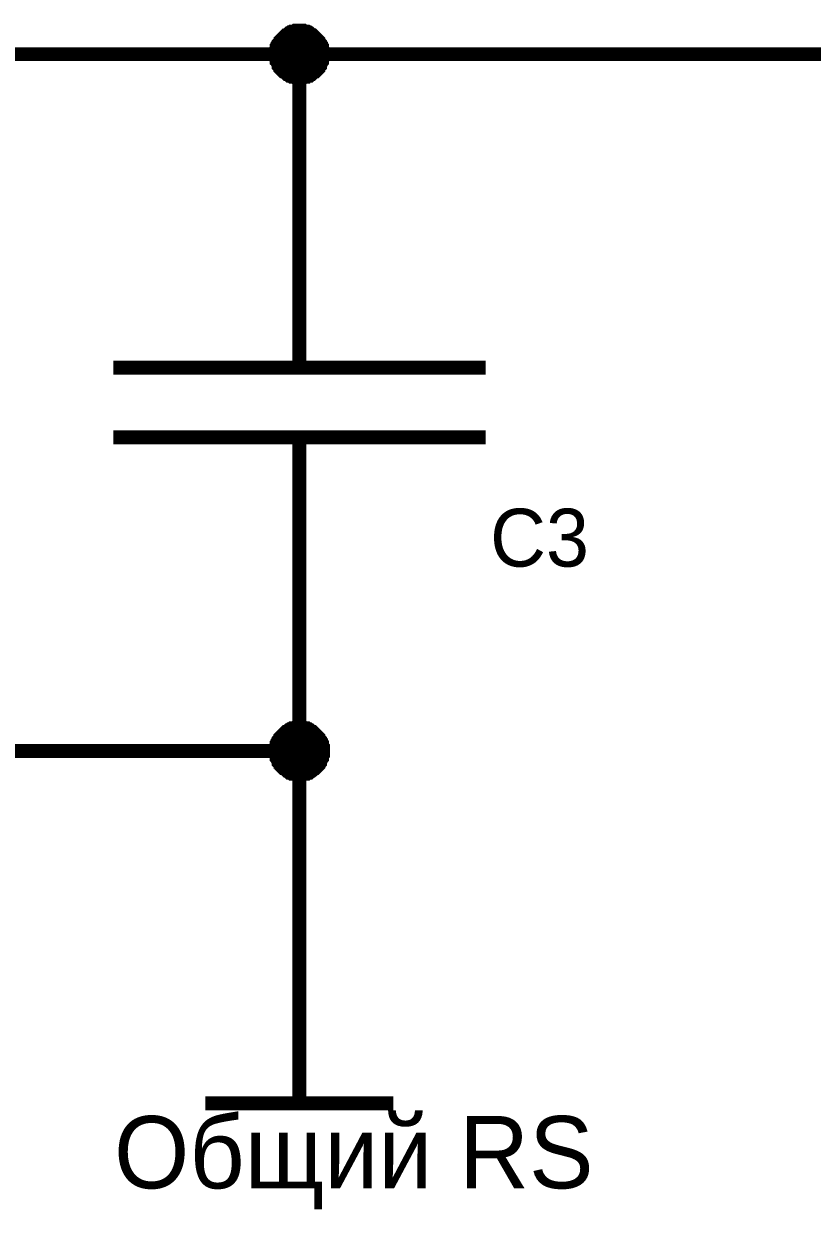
# Model space of a CAD drawing. Header units: millimetres. Extents: x 0 to 567, y 0 to 399.
# Drawn here: x 119.12 to 136.09, y 92.63 to 118.15 of the extents above; entities that cross this region are included whole.
import ezdxf

# ---------------------------------------------------------------- set-up
doc = ezdxf.new("R2010")
doc.units = ezdxf.units.MM
doc.layers.add('Sheet', color=255, linetype='Continuous')

msp = doc.modelspace()

# ---------------------------------------------------------------- linework, layer by layer
at = {"layer": 'Sheet'}
for points, const_width in [([(124.546, 117.498), (124.546, 117.517), (124.546, 117.556), (124.546, 117.576), (124.566, 117.595), (124.566, 117.614), (124.566, 117.653), (124.585, 117.673), (124.585, 117.692), (124.605, 117.712), (124.605, 117.731), (124.624, 117.751), (124.644, 117.77), (124.644, 117.79), (124.663, 117.809), (124.682, 117.828), (124.702, 117.848), (124.721, 117.867), (124.741, 117.887), (124.76, 117.906), (124.78, 117.906), (124.799, 117.926), (124.819, 117.945), (124.838, 117.945), (124.857, 117.965), (124.877, 117.965), (124.896, 117.984), (124.935, 117.984), (124.955, 117.984), (124.974, 118.004), (124.994, 118.004), (125.033, 118.004), (125.052, 118.004)], 0.3), ([(124.546, 117.498), (124.546, 117.517), (124.546, 117.556), (124.546, 117.576), (124.566, 117.595), (124.566, 117.614), (124.566, 117.653), (124.585, 117.673), (124.585, 117.692), (124.605, 117.712), (124.605, 117.731), (124.624, 117.751), (124.644, 117.77), (124.644, 117.79), (124.663, 117.809), (124.682, 117.828), (124.702, 117.848), (124.721, 117.867), (124.741, 117.887), (124.76, 117.906), (124.78, 117.906), (124.799, 117.926), (124.819, 117.945), (124.838, 117.945), (124.857, 117.965), (124.877, 117.965), (124.896, 117.984), (124.935, 117.984), (124.955, 117.984), (124.974, 118.004), (124.994, 118.004), (125.033, 118.004), (125.052, 118.004)], 0.3), ([(124.546, 117.498), (124.546, 117.517), (124.546, 117.556), (124.546, 117.576), (124.566, 117.595), (124.566, 117.614), (124.566, 117.653), (124.585, 117.673), (124.585, 117.692), (124.605, 117.712), (124.605, 117.731), (124.624, 117.751), (124.644, 117.77), (124.644, 117.79), (124.663, 117.809), (124.682, 117.828), (124.702, 117.848), (124.721, 117.867), (124.741, 117.887), (124.76, 117.906), (124.78, 117.906), (124.799, 117.926), (124.819, 117.945), (124.838, 117.945), (124.857, 117.965), (124.877, 117.965), (124.896, 117.984), (124.935, 117.984), (124.955, 117.984), (124.974, 118.004), (124.994, 118.004), (125.033, 118.004), (125.052, 118.004)], 0.3), ([(124.546, 117.498), (124.546, 117.517), (124.546, 117.556), (124.546, 117.576), (124.566, 117.595), (124.566, 117.614), (124.566, 117.653), (124.585, 117.673), (124.585, 117.692), (124.605, 117.712), (124.605, 117.731), (124.624, 117.751), (124.644, 117.77), (124.644, 117.79), (124.663, 117.809), (124.682, 117.828), (124.702, 117.848), (124.721, 117.867), (124.741, 117.887), (124.76, 117.906), (124.78, 117.906), (124.799, 117.926), (124.819, 117.945), (124.838, 117.945), (124.857, 117.965), (124.877, 117.965), (124.896, 117.984), (124.935, 117.984), (124.955, 117.984), (124.974, 118.004), (124.994, 118.004), (125.033, 118.004), (125.052, 118.004)], 0.3), ([(124.546, 117.498), (124.546, 117.517), (124.546, 117.556), (124.546, 117.576), (124.566, 117.595), (124.566, 117.614), (124.566, 117.653), (124.585, 117.673), (124.585, 117.692), (124.605, 117.712), (124.605, 117.731), (124.624, 117.751), (124.644, 117.77), (124.644, 117.79), (124.663, 117.809), (124.682, 117.828), (124.702, 117.848), (124.721, 117.867), (124.741, 117.887), (124.76, 117.906), (124.78, 117.906), (124.799, 117.926), (124.819, 117.945), (124.838, 117.945), (124.857, 117.965), (124.877, 117.965), (124.896, 117.984), (124.935, 117.984), (124.955, 117.984), (124.974, 118.004), (124.994, 118.004), (125.033, 118.004), (125.052, 118.004)], 0.0991), ([(124.546, 117.498), (124.546, 117.517), (124.546, 117.556), (124.546, 117.576), (124.566, 117.595), (124.566, 117.614), (124.566, 117.653), (124.585, 117.673), (124.585, 117.692), (124.605, 117.712), (124.605, 117.731), (124.624, 117.751), (124.644, 117.77), (124.644, 117.79), (124.663, 117.809), (124.682, 117.828), (124.702, 117.848), (124.721, 117.867), (124.741, 117.887), (124.76, 117.906), (124.78, 117.906), (124.799, 117.926), (124.819, 117.945), (124.838, 117.945), (124.857, 117.965), (124.877, 117.965), (124.896, 117.984), (124.935, 117.984), (124.955, 117.984), (124.974, 118.004), (124.994, 118.004), (125.033, 118.004), (125.052, 118.004)], 0.0991), ([(124.546, 117.498), (124.546, 117.517), (124.546, 117.556), (124.546, 117.576), (124.566, 117.595), (124.566, 117.614), (124.566, 117.653), (124.585, 117.673), (124.585, 117.692), (124.605, 117.712), (124.605, 117.731), (124.624, 117.751), (124.644, 117.77), (124.644, 117.79), (124.663, 117.809), (124.682, 117.828), (124.702, 117.848), (124.721, 117.867), (124.741, 117.887), (124.76, 117.906), (124.78, 117.906), (124.799, 117.926), (124.819, 117.945), (124.838, 117.945), (124.857, 117.965), (124.877, 117.965), (124.896, 117.984), (124.935, 117.984), (124.955, 117.984), (124.974, 118.004), (124.994, 118.004), (125.033, 118.004), (125.052, 118.004)], 0.0991), ([(124.546, 117.498), (124.546, 117.517), (124.546, 117.556), (124.546, 117.576), (124.566, 117.595), (124.566, 117.614), (124.566, 117.653), (124.585, 117.673), (124.585, 117.692), (124.605, 117.712), (124.605, 117.731), (124.624, 117.751), (124.644, 117.77), (124.644, 117.79), (124.663, 117.809), (124.682, 117.828), (124.702, 117.848), (124.721, 117.867), (124.741, 117.887), (124.76, 117.906), (124.78, 117.906), (124.799, 117.926), (124.819, 117.945), (124.838, 117.945), (124.857, 117.965), (124.877, 117.965), (124.896, 117.984), (124.935, 117.984), (124.955, 117.984), (124.974, 118.004), (124.994, 118.004), (125.033, 118.004), (125.052, 118.004)], 0.0991), ([(125.052, 118.004), (125.052, 118.004)], 0.3), ([(125.052, 118.004), (125.071, 118.004), (125.11, 118.004), (125.13, 118.004), (125.149, 117.984), (125.169, 117.984), (125.208, 117.984), (125.227, 117.965), (125.247, 117.965), (125.266, 117.945), (125.285, 117.945), (125.305, 117.926), (125.324, 117.906), (125.344, 117.906), (125.363, 117.887), (125.383, 117.867), (125.402, 117.848), (125.422, 117.828), (125.441, 117.809), (125.46, 117.79), (125.46, 117.77), (125.48, 117.751), (125.499, 117.731), (125.499, 117.712), (125.519, 117.692), (125.519, 117.673), (125.538, 117.653), (125.538, 117.614), (125.538, 117.595), (125.558, 117.576), (125.558, 117.556), (125.558, 117.517), (125.558, 117.498)], 0.3), ([(125.052, 118.004), (125.052, 118.004)], 0.3), ([(125.052, 118.004), (125.071, 118.004), (125.11, 118.004), (125.13, 118.004), (125.149, 117.984), (125.169, 117.984), (125.208, 117.984), (125.227, 117.965), (125.247, 117.965), (125.266, 117.945), (125.285, 117.945), (125.305, 117.926), (125.324, 117.906), (125.344, 117.906), (125.363, 117.887), (125.383, 117.867), (125.402, 117.848), (125.422, 117.828), (125.441, 117.809), (125.46, 117.79), (125.46, 117.77), (125.48, 117.751), (125.499, 117.731), (125.499, 117.712), (125.519, 117.692), (125.519, 117.673), (125.538, 117.653), (125.538, 117.614), (125.538, 117.595), (125.558, 117.576), (125.558, 117.556), (125.558, 117.517), (125.558, 117.498)], 0.3), ([(125.052, 118.004), (125.052, 118.004)], 0.3), ([(125.052, 118.004), (125.071, 118.004), (125.11, 118.004), (125.13, 118.004), (125.149, 117.984), (125.169, 117.984), (125.208, 117.984), (125.227, 117.965), (125.247, 117.965), (125.266, 117.945), (125.285, 117.945), (125.305, 117.926), (125.324, 117.906), (125.344, 117.906), (125.363, 117.887), (125.383, 117.867), (125.402, 117.848), (125.422, 117.828), (125.441, 117.809), (125.46, 117.79), (125.46, 117.77), (125.48, 117.751), (125.499, 117.731), (125.499, 117.712), (125.519, 117.692), (125.519, 117.673), (125.538, 117.653), (125.538, 117.614), (125.538, 117.595), (125.558, 117.576), (125.558, 117.556), (125.558, 117.517), (125.558, 117.498)], 0.3), ([(125.052, 118.004), (125.052, 118.004)], 0.3), ([(125.052, 118.004), (125.071, 118.004), (125.11, 118.004), (125.13, 118.004), (125.149, 117.984), (125.169, 117.984), (125.208, 117.984), (125.227, 117.965), (125.247, 117.965), (125.266, 117.945), (125.285, 117.945), (125.305, 117.926), (125.324, 117.906), (125.344, 117.906), (125.363, 117.887), (125.383, 117.867), (125.402, 117.848), (125.422, 117.828), (125.441, 117.809), (125.46, 117.79), (125.46, 117.77), (125.48, 117.751), (125.499, 117.731), (125.499, 117.712), (125.519, 117.692), (125.519, 117.673), (125.538, 117.653), (125.538, 117.614), (125.538, 117.595), (125.558, 117.576), (125.558, 117.556), (125.558, 117.517), (125.558, 117.498)], 0.3), ([(125.052, 118.004), (125.052, 118.004)], 0.0991), ([(125.052, 118.004), (125.071, 118.004), (125.11, 118.004), (125.13, 118.004), (125.149, 117.984), (125.169, 117.984), (125.208, 117.984), (125.227, 117.965), (125.247, 117.965), (125.266, 117.945), (125.285, 117.945), (125.305, 117.926), (125.324, 117.906), (125.344, 117.906), (125.363, 117.887), (125.383, 117.867), (125.402, 117.848), (125.422, 117.828), (125.441, 117.809), (125.46, 117.79), (125.46, 117.77), (125.48, 117.751), (125.499, 117.731), (125.499, 117.712), (125.519, 117.692), (125.519, 117.673), (125.538, 117.653), (125.538, 117.614), (125.538, 117.595), (125.558, 117.576), (125.558, 117.556), (125.558, 117.517), (125.558, 117.498)], 0.0991), ([(125.052, 118.004), (125.052, 118.004)], 0.0991), ([(125.052, 118.004), (125.071, 118.004), (125.11, 118.004), (125.13, 118.004), (125.149, 117.984), (125.169, 117.984), (125.208, 117.984), (125.227, 117.965), (125.247, 117.965), (125.266, 117.945), (125.285, 117.945), (125.305, 117.926), (125.324, 117.906), (125.344, 117.906), (125.363, 117.887), (125.383, 117.867), (125.402, 117.848), (125.422, 117.828), (125.441, 117.809), (125.46, 117.79), (125.46, 117.77), (125.48, 117.751), (125.499, 117.731), (125.499, 117.712), (125.519, 117.692), (125.519, 117.673), (125.538, 117.653), (125.538, 117.614), (125.538, 117.595), (125.558, 117.576), (125.558, 117.556), (125.558, 117.517), (125.558, 117.498)], 0.0991), ([(125.052, 118.004), (125.052, 118.004)], 0.0991), ([(125.052, 118.004), (125.071, 118.004), (125.11, 118.004), (125.13, 118.004), (125.149, 117.984), (125.169, 117.984), (125.208, 117.984), (125.227, 117.965), (125.247, 117.965), (125.266, 117.945), (125.285, 117.945), (125.305, 117.926), (125.324, 117.906), (125.344, 117.906), (125.363, 117.887), (125.383, 117.867), (125.402, 117.848), (125.422, 117.828), (125.441, 117.809), (125.46, 117.79), (125.46, 117.77), (125.48, 117.751), (125.499, 117.731), (125.499, 117.712), (125.519, 117.692), (125.519, 117.673), (125.538, 117.653), (125.538, 117.614), (125.538, 117.595), (125.558, 117.576), (125.558, 117.556), (125.558, 117.517), (125.558, 117.498)], 0.0991), ([(125.052, 118.004), (125.052, 118.004)], 0.0991), ([(125.052, 118.004), (125.071, 118.004), (125.11, 118.004), (125.13, 118.004), (125.149, 117.984), (125.169, 117.984), (125.208, 117.984), (125.227, 117.965), (125.247, 117.965), (125.266, 117.945), (125.285, 117.945), (125.305, 117.926), (125.324, 117.906), (125.344, 117.906), (125.363, 117.887), (125.383, 117.867), (125.402, 117.848), (125.422, 117.828), (125.441, 117.809), (125.46, 117.79), (125.46, 117.77), (125.48, 117.751), (125.499, 117.731), (125.499, 117.712), (125.519, 117.692), (125.519, 117.673), (125.538, 117.653), (125.538, 117.614), (125.538, 117.595), (125.558, 117.576), (125.558, 117.556), (125.558, 117.517), (125.558, 117.498)], 0.0991), ([(115.054, 117.498), (120.053, 117.498)], 0.3), ([(120.053, 117.498), (125.052, 117.498), (125.052, 114.988), (125.052, 114.988)], 0.3), ([(125.052, 116.992), (125.033, 116.992), (124.994, 116.992), (124.974, 116.992), (124.955, 117.011), (124.935, 117.011), (124.896, 117.011), (124.877, 117.031), (124.857, 117.031), (124.838, 117.031), (124.819, 117.05), (124.799, 117.07), (124.78, 117.07), (124.76, 117.089), (124.741, 117.109), (124.721, 117.128), (124.702, 117.128), (124.682, 117.147), (124.663, 117.167), (124.644, 117.186), (124.644, 117.206), (124.624, 117.225), (124.605, 117.245), (124.605, 117.264), (124.585, 117.303), (124.585, 117.323), (124.566, 117.342), (124.566, 117.361), (124.566, 117.4), (124.546, 117.42), (124.546, 117.439), (124.546, 117.478), (124.546, 117.498)], 0.3), ([(124.546, 117.498), (124.546, 117.498)], 0.3), ([(125.052, 116.992), (125.033, 116.992), (124.994, 116.992), (124.974, 116.992), (124.955, 117.011), (124.935, 117.011), (124.896, 117.011), (124.877, 117.031), (124.857, 117.031), (124.838, 117.031), (124.819, 117.05), (124.799, 117.07), (124.78, 117.07), (124.76, 117.089), (124.741, 117.109), (124.721, 117.128), (124.702, 117.128), (124.682, 117.147), (124.663, 117.167), (124.644, 117.186), (124.644, 117.206), (124.624, 117.225), (124.605, 117.245), (124.605, 117.264), (124.585, 117.303), (124.585, 117.323), (124.566, 117.342), (124.566, 117.361), (124.566, 117.4), (124.546, 117.42), (124.546, 117.439), (124.546, 117.478), (124.546, 117.498)], 0.3), ([(124.546, 117.498), (124.546, 117.498)], 0.3), ([(125.052, 116.992), (125.033, 116.992), (124.994, 116.992), (124.974, 116.992), (124.955, 117.011), (124.935, 117.011), (124.896, 117.011), (124.877, 117.031), (124.857, 117.031), (124.838, 117.031), (124.819, 117.05), (124.799, 117.07), (124.78, 117.07), (124.76, 117.089), (124.741, 117.109), (124.721, 117.128), (124.702, 117.128), (124.682, 117.147), (124.663, 117.167), (124.644, 117.186), (124.644, 117.206), (124.624, 117.225), (124.605, 117.245), (124.605, 117.264), (124.585, 117.303), (124.585, 117.323), (124.566, 117.342), (124.566, 117.361), (124.566, 117.4), (124.546, 117.42), (124.546, 117.439), (124.546, 117.478), (124.546, 117.498)], 0.3), ([(124.546, 117.498), (124.546, 117.498)], 0.3), ([(125.052, 116.992), (125.033, 116.992), (124.994, 116.992), (124.974, 116.992), (124.955, 117.011), (124.935, 117.011), (124.896, 117.011), (124.877, 117.031), (124.857, 117.031), (124.838, 117.031), (124.819, 117.05), (124.799, 117.07), (124.78, 117.07), (124.76, 117.089), (124.741, 117.109), (124.721, 117.128), (124.702, 117.128), (124.682, 117.147), (124.663, 117.167), (124.644, 117.186), (124.644, 117.206), (124.624, 117.225), (124.605, 117.245), (124.605, 117.264), (124.585, 117.303), (124.585, 117.323), (124.566, 117.342), (124.566, 117.361), (124.566, 117.4), (124.546, 117.42), (124.546, 117.439), (124.546, 117.478), (124.546, 117.498)], 0.3), ([(124.546, 117.498), (124.546, 117.498)], 0.3), ([(125.052, 116.992), (125.033, 116.992), (124.994, 116.992), (124.974, 116.992), (124.955, 117.011), (124.935, 117.011), (124.896, 117.011), (124.877, 117.031), (124.857, 117.031), (124.838, 117.031), (124.819, 117.05), (124.799, 117.07), (124.78, 117.07), (124.76, 117.089), (124.741, 117.109), (124.721, 117.128), (124.702, 117.128), (124.682, 117.147), (124.663, 117.167), (124.644, 117.186), (124.644, 117.206), (124.624, 117.225), (124.605, 117.245), (124.605, 117.264), (124.585, 117.303), (124.585, 117.323), (124.566, 117.342), (124.566, 117.361), (124.566, 117.4), (124.546, 117.42), (124.546, 117.439), (124.546, 117.478), (124.546, 117.498)], 0.0991), ([(124.546, 117.498), (124.546, 117.498)], 0.0991), ([(125.052, 116.992), (125.033, 116.992), (124.994, 116.992), (124.974, 116.992), (124.955, 117.011), (124.935, 117.011), (124.896, 117.011), (124.877, 117.031), (124.857, 117.031), (124.838, 117.031), (124.819, 117.05), (124.799, 117.07), (124.78, 117.07), (124.76, 117.089), (124.741, 117.109), (124.721, 117.128), (124.702, 117.128), (124.682, 117.147), (124.663, 117.167), (124.644, 117.186), (124.644, 117.206), (124.624, 117.225), (124.605, 117.245), (124.605, 117.264), (124.585, 117.303), (124.585, 117.323), (124.566, 117.342), (124.566, 117.361), (124.566, 117.4), (124.546, 117.42), (124.546, 117.439), (124.546, 117.478), (124.546, 117.498)], 0.0991), ([(124.546, 117.498), (124.546, 117.498)], 0.0991), ([(125.052, 116.992), (125.033, 116.992), (124.994, 116.992), (124.974, 116.992), (124.955, 117.011), (124.935, 117.011), (124.896, 117.011), (124.877, 117.031), (124.857, 117.031), (124.838, 117.031), (124.819, 117.05), (124.799, 117.07), (124.78, 117.07), (124.76, 117.089), (124.741, 117.109), (124.721, 117.128), (124.702, 117.128), (124.682, 117.147), (124.663, 117.167), (124.644, 117.186), (124.644, 117.206), (124.624, 117.225), (124.605, 117.245), (124.605, 117.264), (124.585, 117.303), (124.585, 117.323), (124.566, 117.342), (124.566, 117.361), (124.566, 117.4), (124.546, 117.42), (124.546, 117.439), (124.546, 117.478), (124.546, 117.498)], 0.0991), ([(124.546, 117.498), (124.546, 117.498)], 0.0991), ([(125.052, 116.992), (125.033, 116.992), (124.994, 116.992), (124.974, 116.992), (124.955, 117.011), (124.935, 117.011), (124.896, 117.011), (124.877, 117.031), (124.857, 117.031), (124.838, 117.031), (124.819, 117.05), (124.799, 117.07), (124.78, 117.07), (124.76, 117.089), (124.741, 117.109), (124.721, 117.128), (124.702, 117.128), (124.682, 117.147), (124.663, 117.167), (124.644, 117.186), (124.644, 117.206), (124.624, 117.225), (124.605, 117.245), (124.605, 117.264), (124.585, 117.303), (124.585, 117.323), (124.566, 117.342), (124.566, 117.361), (124.566, 117.4), (124.546, 117.42), (124.546, 117.439), (124.546, 117.478), (124.546, 117.498)], 0.0991), ([(124.546, 117.498), (124.546, 117.498)], 0.0991), ([(125.558, 117.498), (125.558, 117.478), (125.558, 117.439), (125.558, 117.42), (125.538, 117.4), (125.538, 117.361), (125.538, 117.342), (125.519, 117.323), (125.519, 117.303), (125.499, 117.264), (125.499, 117.245), (125.48, 117.225), (125.46, 117.206), (125.46, 117.186), (125.441, 117.167), (125.422, 117.147), (125.402, 117.128), (125.383, 117.128), (125.363, 117.109), (125.344, 117.089), (125.324, 117.07), (125.305, 117.07), (125.285, 117.05), (125.266, 117.031), (125.247, 117.031), (125.227, 117.031), (125.208, 117.011), (125.169, 117.011), (125.149, 117.011), (125.13, 116.992), (125.11, 116.992), (125.071, 116.992), (125.052, 116.992)], 0.3), ([(125.052, 117.498), (137.54, 117.498), (137.54, 102.497), (157.536, 102.497)], 0.3), ([(125.558, 117.498), (125.558, 117.478), (125.558, 117.439), (125.558, 117.42), (125.538, 117.4), (125.538, 117.361), (125.538, 117.342), (125.519, 117.323), (125.519, 117.303), (125.499, 117.264), (125.499, 117.245), (125.48, 117.225), (125.46, 117.206), (125.46, 117.186), (125.441, 117.167), (125.422, 117.147), (125.402, 117.128), (125.383, 117.128), (125.363, 117.109), (125.344, 117.089), (125.324, 117.07), (125.305, 117.07), (125.285, 117.05), (125.266, 117.031), (125.247, 117.031), (125.227, 117.031), (125.208, 117.011), (125.169, 117.011), (125.149, 117.011), (125.13, 116.992), (125.11, 116.992), (125.071, 116.992), (125.052, 116.992)], 0.3), ([(125.558, 117.498), (125.558, 117.478), (125.558, 117.439), (125.558, 117.42), (125.538, 117.4), (125.538, 117.361), (125.538, 117.342), (125.519, 117.323), (125.519, 117.303), (125.499, 117.264), (125.499, 117.245), (125.48, 117.225), (125.46, 117.206), (125.46, 117.186), (125.441, 117.167), (125.422, 117.147), (125.402, 117.128), (125.383, 117.128), (125.363, 117.109), (125.344, 117.089), (125.324, 117.07), (125.305, 117.07), (125.285, 117.05), (125.266, 117.031), (125.247, 117.031), (125.227, 117.031), (125.208, 117.011), (125.169, 117.011), (125.149, 117.011), (125.13, 116.992), (125.11, 116.992), (125.071, 116.992), (125.052, 116.992)], 0.3), ([(125.558, 117.498), (125.558, 117.478), (125.558, 117.439), (125.558, 117.42), (125.538, 117.4), (125.538, 117.361), (125.538, 117.342), (125.519, 117.323), (125.519, 117.303), (125.499, 117.264), (125.499, 117.245), (125.48, 117.225), (125.46, 117.206), (125.46, 117.186), (125.441, 117.167), (125.422, 117.147), (125.402, 117.128), (125.383, 117.128), (125.363, 117.109), (125.344, 117.089), (125.324, 117.07), (125.305, 117.07), (125.285, 117.05), (125.266, 117.031), (125.247, 117.031), (125.227, 117.031), (125.208, 117.011), (125.169, 117.011), (125.149, 117.011), (125.13, 116.992), (125.11, 116.992), (125.071, 116.992), (125.052, 116.992)], 0.3), ([(125.558, 117.498), (125.558, 117.478), (125.558, 117.439), (125.558, 117.42), (125.538, 117.4), (125.538, 117.361), (125.538, 117.342), (125.519, 117.323), (125.519, 117.303), (125.499, 117.264), (125.499, 117.245), (125.48, 117.225), (125.46, 117.206), (125.46, 117.186), (125.441, 117.167), (125.422, 117.147), (125.402, 117.128), (125.383, 117.128), (125.363, 117.109), (125.344, 117.089), (125.324, 117.07), (125.305, 117.07), (125.285, 117.05), (125.266, 117.031), (125.247, 117.031), (125.227, 117.031), (125.208, 117.011), (125.169, 117.011), (125.149, 117.011), (125.13, 116.992), (125.11, 116.992), (125.071, 116.992), (125.052, 116.992)], 0.0991), ([(125.558, 117.498), (125.558, 117.478), (125.558, 117.439), (125.558, 117.42), (125.538, 117.4), (125.538, 117.361), (125.538, 117.342), (125.519, 117.323), (125.519, 117.303), (125.499, 117.264), (125.499, 117.245), (125.48, 117.225), (125.46, 117.206), (125.46, 117.186), (125.441, 117.167), (125.422, 117.147), (125.402, 117.128), (125.383, 117.128), (125.363, 117.109), (125.344, 117.089), (125.324, 117.07), (125.305, 117.07), (125.285, 117.05), (125.266, 117.031), (125.247, 117.031), (125.227, 117.031), (125.208, 117.011), (125.169, 117.011), (125.149, 117.011), (125.13, 116.992), (125.11, 116.992), (125.071, 116.992), (125.052, 116.992)], 0.0991), ([(125.558, 117.498), (125.558, 117.478), (125.558, 117.439), (125.558, 117.42), (125.538, 117.4), (125.538, 117.361), (125.538, 117.342), (125.519, 117.323), (125.519, 117.303), (125.499, 117.264), (125.499, 117.245), (125.48, 117.225), (125.46, 117.206), (125.46, 117.186), (125.441, 117.167), (125.422, 117.147), (125.402, 117.128), (125.383, 117.128), (125.363, 117.109), (125.344, 117.089), (125.324, 117.07), (125.305, 117.07), (125.285, 117.05), (125.266, 117.031), (125.247, 117.031), (125.227, 117.031), (125.208, 117.011), (125.169, 117.011), (125.149, 117.011), (125.13, 116.992), (125.11, 116.992), (125.071, 116.992), (125.052, 116.992)], 0.0991), ([(125.558, 117.498), (125.558, 117.478), (125.558, 117.439), (125.558, 117.42), (125.538, 117.4), (125.538, 117.361), (125.538, 117.342), (125.519, 117.323), (125.519, 117.303), (125.499, 117.264), (125.499, 117.245), (125.48, 117.225), (125.46, 117.206), (125.46, 117.186), (125.441, 117.167), (125.422, 117.147), (125.402, 117.128), (125.383, 117.128), (125.363, 117.109), (125.344, 117.089), (125.324, 117.07), (125.305, 117.07), (125.285, 117.05), (125.266, 117.031), (125.247, 117.031), (125.227, 117.031), (125.208, 117.011), (125.169, 117.011), (125.149, 117.011), (125.13, 116.992), (125.11, 116.992), (125.071, 116.992), (125.052, 116.992)], 0.0991), ([(125.558, 117.498), (125.558, 117.498), (125.558, 117.498), (125.558, 117.498), (125.558, 117.498), (125.558, 117.498), (125.558, 117.498), (125.558, 117.498), (125.558, 117.498), (125.558, 117.498), (125.558, 117.498), (125.558, 117.498), (125.558, 117.498), (125.558, 117.498), (125.558, 117.498), (125.558, 117.498), (125.558, 117.498), (125.558, 117.498), (125.558, 117.498), (125.558, 117.498), (125.558, 117.498), (125.558, 117.498), (125.558, 117.498), (125.558, 117.498), (125.558, 117.498), (125.558, 117.498), (125.558, 117.498), (125.558, 117.498), (125.558, 117.498), (125.558, 117.498), (125.558, 117.498), (125.558, 117.498), (125.558, 117.498)], 0.3), ([(125.558, 117.498), (125.558, 117.498)], 0.3), ([(125.558, 117.498), (125.558, 117.498), (125.558, 117.498), (125.558, 117.498), (125.558, 117.498), (125.558, 117.498), (125.558, 117.498), (125.558, 117.498), (125.558, 117.498), (125.558, 117.498), (125.558, 117.498), (125.558, 117.498), (125.558, 117.498), (125.558, 117.498), (125.558, 117.498), (125.558, 117.498), (125.558, 117.498), (125.558, 117.498), (125.558, 117.498), (125.558, 117.498), (125.558, 117.498), (125.558, 117.498), (125.558, 117.498), (125.558, 117.498), (125.558, 117.498), (125.558, 117.498), (125.558, 117.498), (125.558, 117.498), (125.558, 117.498), (125.558, 117.498), (125.558, 117.498), (125.558, 117.498), (125.558, 117.498)], 0.3), ([(125.558, 117.498), (125.558, 117.498)], 0.3), ([(125.558, 117.498), (125.558, 117.498), (125.558, 117.498), (125.558, 117.498), (125.558, 117.498), (125.558, 117.498), (125.558, 117.498), (125.558, 117.498), (125.558, 117.498), (125.558, 117.498), (125.558, 117.498), (125.558, 117.498), (125.558, 117.498), (125.558, 117.498), (125.558, 117.498), (125.558, 117.498), (125.558, 117.498), (125.558, 117.498), (125.558, 117.498), (125.558, 117.498), (125.558, 117.498), (125.558, 117.498), (125.558, 117.498), (125.558, 117.498), (125.558, 117.498), (125.558, 117.498), (125.558, 117.498), (125.558, 117.498), (125.558, 117.498), (125.558, 117.498), (125.558, 117.498), (125.558, 117.498), (125.558, 117.498)], 0.3), ([(125.558, 117.498), (125.558, 117.498)], 0.3), ([(125.558, 117.498), (125.558, 117.498), (125.558, 117.498), (125.558, 117.498), (125.558, 117.498), (125.558, 117.498), (125.558, 117.498), (125.558, 117.498), (125.558, 117.498), (125.558, 117.498), (125.558, 117.498), (125.558, 117.498), (125.558, 117.498), (125.558, 117.498), (125.558, 117.498), (125.558, 117.498), (125.558, 117.498), (125.558, 117.498), (125.558, 117.498), (125.558, 117.498), (125.558, 117.498), (125.558, 117.498), (125.558, 117.498), (125.558, 117.498), (125.558, 117.498), (125.558, 117.498), (125.558, 117.498), (125.558, 117.498), (125.558, 117.498), (125.558, 117.498), (125.558, 117.498), (125.558, 117.498), (125.558, 117.498)], 0.3), ([(125.558, 117.498), (125.558, 117.498)], 0.3), ([(125.558, 117.498), (125.558, 117.498), (125.558, 117.498), (125.558, 117.498), (125.558, 117.498), (125.558, 117.498), (125.558, 117.498), (125.558, 117.498), (125.558, 117.498), (125.558, 117.498), (125.558, 117.498), (125.558, 117.498), (125.558, 117.498), (125.558, 117.498), (125.558, 117.498), (125.558, 117.498), (125.558, 117.498), (125.558, 117.498), (125.558, 117.498), (125.558, 117.498), (125.558, 117.498), (125.558, 117.498), (125.558, 117.498), (125.558, 117.498), (125.558, 117.498), (125.558, 117.498), (125.558, 117.498), (125.558, 117.498), (125.558, 117.498), (125.558, 117.498), (125.558, 117.498), (125.558, 117.498), (125.558, 117.498)], 0.0991), ([(125.558, 117.498), (125.558, 117.498)], 0.0991), ([(125.558, 117.498), (125.558, 117.498), (125.558, 117.498), (125.558, 117.498), (125.558, 117.498), (125.558, 117.498), (125.558, 117.498), (125.558, 117.498), (125.558, 117.498), (125.558, 117.498), (125.558, 117.498), (125.558, 117.498), (125.558, 117.498), (125.558, 117.498), (125.558, 117.498), (125.558, 117.498), (125.558, 117.498), (125.558, 117.498), (125.558, 117.498), (125.558, 117.498), (125.558, 117.498), (125.558, 117.498), (125.558, 117.498), (125.558, 117.498), (125.558, 117.498), (125.558, 117.498), (125.558, 117.498), (125.558, 117.498), (125.558, 117.498), (125.558, 117.498), (125.558, 117.498), (125.558, 117.498), (125.558, 117.498)], 0.0991), ([(125.558, 117.498), (125.558, 117.498)], 0.0991), ([(125.558, 117.498), (125.558, 117.498), (125.558, 117.498), (125.558, 117.498), (125.558, 117.498), (125.558, 117.498), (125.558, 117.498), (125.558, 117.498), (125.558, 117.498), (125.558, 117.498), (125.558, 117.498), (125.558, 117.498), (125.558, 117.498), (125.558, 117.498), (125.558, 117.498), (125.558, 117.498), (125.558, 117.498), (125.558, 117.498), (125.558, 117.498), (125.558, 117.498), (125.558, 117.498), (125.558, 117.498), (125.558, 117.498), (125.558, 117.498), (125.558, 117.498), (125.558, 117.498), (125.558, 117.498), (125.558, 117.498), (125.558, 117.498), (125.558, 117.498), (125.558, 117.498), (125.558, 117.498), (125.558, 117.498)], 0.0991), ([(125.558, 117.498), (125.558, 117.498)], 0.0991), ([(125.558, 117.498), (125.558, 117.498), (125.558, 117.498), (125.558, 117.498), (125.558, 117.498), (125.558, 117.498), (125.558, 117.498), (125.558, 117.498), (125.558, 117.498), (125.558, 117.498), (125.558, 117.498), (125.558, 117.498), (125.558, 117.498), (125.558, 117.498), (125.558, 117.498), (125.558, 117.498), (125.558, 117.498), (125.558, 117.498), (125.558, 117.498), (125.558, 117.498), (125.558, 117.498), (125.558, 117.498), (125.558, 117.498), (125.558, 117.498), (125.558, 117.498), (125.558, 117.498), (125.558, 117.498), (125.558, 117.498), (125.558, 117.498), (125.558, 117.498), (125.558, 117.498), (125.558, 117.498), (125.558, 117.498)], 0.0991), ([(125.558, 117.498), (125.558, 117.498)], 0.0991), ([(125.052, 110.746), (125.052, 114.988)], 0.3), ([(121.045, 110.746), (129.059, 110.746)], 0.3), ([(121.045, 109.248), (129.059, 109.248)], 0.3), ([(125.052, 109.248), (125.052, 104.987)], 0.3), ([(125.052, 99.987), (125.052, 102.497), (125.052, 104.987)], 0.3), ([(124.546, 102.497), (124.546, 102.516), (124.546, 102.555), (124.546, 102.575), (124.566, 102.594), (124.566, 102.613), (124.566, 102.652), (124.585, 102.672), (124.585, 102.691), (124.605, 102.711), (124.605, 102.73), (124.624, 102.75), (124.644, 102.769), (124.644, 102.789), (124.663, 102.808), (124.682, 102.827), (124.702, 102.847), (124.721, 102.866), (124.741, 102.886), (124.76, 102.905), (124.78, 102.905), (124.799, 102.925), (124.819, 102.944), (124.838, 102.944), (124.857, 102.964), (124.877, 102.964), (124.896, 102.983), (124.935, 102.983), (124.955, 102.983), (124.974, 103.003), (124.994, 103.003), (125.033, 103.003), (125.052, 103.003)], 0.3), ([(124.546, 102.497), (124.546, 102.516), (124.546, 102.555), (124.546, 102.575), (124.566, 102.594), (124.566, 102.613), (124.566, 102.652), (124.585, 102.672), (124.585, 102.691), (124.605, 102.711), (124.605, 102.73), (124.624, 102.75), (124.644, 102.769), (124.644, 102.789), (124.663, 102.808), (124.682, 102.827), (124.702, 102.847), (124.721, 102.866), (124.741, 102.886), (124.76, 102.905), (124.78, 102.905), (124.799, 102.925), (124.819, 102.944), (124.838, 102.944), (124.857, 102.964), (124.877, 102.964), (124.896, 102.983), (124.935, 102.983), (124.955, 102.983), (124.974, 103.003), (124.994, 103.003), (125.033, 103.003), (125.052, 103.003)], 0.3), ([(124.546, 102.497), (124.546, 102.516), (124.546, 102.555), (124.546, 102.575), (124.566, 102.594), (124.566, 102.613), (124.566, 102.652), (124.585, 102.672), (124.585, 102.691), (124.605, 102.711), (124.605, 102.73), (124.624, 102.75), (124.644, 102.769), (124.644, 102.789), (124.663, 102.808), (124.682, 102.827), (124.702, 102.847), (124.721, 102.866), (124.741, 102.886), (124.76, 102.905), (124.78, 102.905), (124.799, 102.925), (124.819, 102.944), (124.838, 102.944), (124.857, 102.964), (124.877, 102.964), (124.896, 102.983), (124.935, 102.983), (124.955, 102.983), (124.974, 103.003), (124.994, 103.003), (125.033, 103.003), (125.052, 103.003)], 0.3), ([(124.546, 102.497), (124.546, 102.516), (124.546, 102.555), (124.546, 102.575), (124.566, 102.594), (124.566, 102.613), (124.566, 102.652), (124.585, 102.672), (124.585, 102.691), (124.605, 102.711), (124.605, 102.73), (124.624, 102.75), (124.644, 102.769), (124.644, 102.789), (124.663, 102.808), (124.682, 102.827), (124.702, 102.847), (124.721, 102.866), (124.741, 102.886), (124.76, 102.905), (124.78, 102.905), (124.799, 102.925), (124.819, 102.944), (124.838, 102.944), (124.857, 102.964), (124.877, 102.964), (124.896, 102.983), (124.935, 102.983), (124.955, 102.983), (124.974, 103.003), (124.994, 103.003), (125.033, 103.003), (125.052, 103.003)], 0.3), ([(125.052, 103.003), (125.052, 103.003)], 0.3), ([(125.052, 103.003), (125.071, 103.003), (125.11, 103.003), (125.13, 103.003), (125.149, 102.983), (125.169, 102.983), (125.208, 102.983), (125.227, 102.964), (125.247, 102.964), (125.266, 102.944), (125.285, 102.944), (125.305, 102.925), (125.324, 102.905), (125.344, 102.905), (125.363, 102.886), (125.383, 102.866), (125.402, 102.847), (125.422, 102.827), (125.441, 102.808), (125.46, 102.789), (125.46, 102.769), (125.48, 102.75), (125.499, 102.73), (125.499, 102.711), (125.519, 102.691), (125.519, 102.672), (125.538, 102.652), (125.538, 102.613), (125.538, 102.594), (125.558, 102.575), (125.558, 102.555), (125.558, 102.516), (125.558, 102.497)], 0.3), ([(125.052, 103.003), (125.052, 103.003)], 0.3), ([(125.052, 103.003), (125.071, 103.003), (125.11, 103.003), (125.13, 103.003), (125.149, 102.983), (125.169, 102.983), (125.208, 102.983), (125.227, 102.964), (125.247, 102.964), (125.266, 102.944), (125.285, 102.944), (125.305, 102.925), (125.324, 102.905), (125.344, 102.905), (125.363, 102.886), (125.383, 102.866), (125.402, 102.847), (125.422, 102.827), (125.441, 102.808), (125.46, 102.789), (125.46, 102.769), (125.48, 102.75), (125.499, 102.73), (125.499, 102.711), (125.519, 102.691), (125.519, 102.672), (125.538, 102.652), (125.538, 102.613), (125.538, 102.594), (125.558, 102.575), (125.558, 102.555), (125.558, 102.516), (125.558, 102.497)], 0.3), ([(125.052, 103.003), (125.052, 103.003)], 0.3), ([(125.052, 103.003), (125.071, 103.003), (125.11, 103.003), (125.13, 103.003), (125.149, 102.983), (125.169, 102.983), (125.208, 102.983), (125.227, 102.964), (125.247, 102.964), (125.266, 102.944), (125.285, 102.944), (125.305, 102.925), (125.324, 102.905), (125.344, 102.905), (125.363, 102.886), (125.383, 102.866), (125.402, 102.847), (125.422, 102.827), (125.441, 102.808), (125.46, 102.789), (125.46, 102.769), (125.48, 102.75), (125.499, 102.73), (125.499, 102.711), (125.519, 102.691), (125.519, 102.672), (125.538, 102.652), (125.538, 102.613), (125.538, 102.594), (125.558, 102.575), (125.558, 102.555), (125.558, 102.516), (125.558, 102.497)], 0.3), ([(125.052, 103.003), (125.052, 103.003)], 0.3), ([(125.052, 103.003), (125.071, 103.003), (125.11, 103.003), (125.13, 103.003), (125.149, 102.983), (125.169, 102.983), (125.208, 102.983), (125.227, 102.964), (125.247, 102.964), (125.266, 102.944), (125.285, 102.944), (125.305, 102.925), (125.324, 102.905), (125.344, 102.905), (125.363, 102.886), (125.383, 102.866), (125.402, 102.847), (125.422, 102.827), (125.441, 102.808), (125.46, 102.789), (125.46, 102.769), (125.48, 102.75), (125.499, 102.73), (125.499, 102.711), (125.519, 102.691), (125.519, 102.672), (125.538, 102.652), (125.538, 102.613), (125.538, 102.594), (125.558, 102.575), (125.558, 102.555), (125.558, 102.516), (125.558, 102.497)], 0.3), ([(124.546, 102.497), (124.546, 102.516), (124.546, 102.555), (124.546, 102.575), (124.566, 102.594), (124.566, 102.613), (124.566, 102.652), (124.585, 102.672), (124.585, 102.691), (124.605, 102.711), (124.605, 102.73), (124.624, 102.75), (124.644, 102.769), (124.644, 102.789), (124.663, 102.808), (124.682, 102.827), (124.702, 102.847), (124.721, 102.866), (124.741, 102.886), (124.76, 102.905), (124.78, 102.905), (124.799, 102.925), (124.819, 102.944), (124.838, 102.944), (124.857, 102.964), (124.877, 102.964), (124.896, 102.983), (124.935, 102.983), (124.955, 102.983), (124.974, 103.003), (124.994, 103.003), (125.033, 103.003), (125.052, 103.003)], 0.0991), ([(124.546, 102.497), (124.546, 102.516), (124.546, 102.555), (124.546, 102.575), (124.566, 102.594), (124.566, 102.613), (124.566, 102.652), (124.585, 102.672), (124.585, 102.691), (124.605, 102.711), (124.605, 102.73), (124.624, 102.75), (124.644, 102.769), (124.644, 102.789), (124.663, 102.808), (124.682, 102.827), (124.702, 102.847), (124.721, 102.866), (124.741, 102.886), (124.76, 102.905), (124.78, 102.905), (124.799, 102.925), (124.819, 102.944), (124.838, 102.944), (124.857, 102.964), (124.877, 102.964), (124.896, 102.983), (124.935, 102.983), (124.955, 102.983), (124.974, 103.003), (124.994, 103.003), (125.033, 103.003), (125.052, 103.003)], 0.0991), ([(124.546, 102.497), (124.546, 102.516), (124.546, 102.555), (124.546, 102.575), (124.566, 102.594), (124.566, 102.613), (124.566, 102.652), (124.585, 102.672), (124.585, 102.691), (124.605, 102.711), (124.605, 102.73), (124.624, 102.75), (124.644, 102.769), (124.644, 102.789), (124.663, 102.808), (124.682, 102.827), (124.702, 102.847), (124.721, 102.866), (124.741, 102.886), (124.76, 102.905), (124.78, 102.905), (124.799, 102.925), (124.819, 102.944), (124.838, 102.944), (124.857, 102.964), (124.877, 102.964), (124.896, 102.983), (124.935, 102.983), (124.955, 102.983), (124.974, 103.003), (124.994, 103.003), (125.033, 103.003), (125.052, 103.003)], 0.0991), ([(124.546, 102.497), (124.546, 102.516), (124.546, 102.555), (124.546, 102.575), (124.566, 102.594), (124.566, 102.613), (124.566, 102.652), (124.585, 102.672), (124.585, 102.691), (124.605, 102.711), (124.605, 102.73), (124.624, 102.75), (124.644, 102.769), (124.644, 102.789), (124.663, 102.808), (124.682, 102.827), (124.702, 102.847), (124.721, 102.866), (124.741, 102.886), (124.76, 102.905), (124.78, 102.905), (124.799, 102.925), (124.819, 102.944), (124.838, 102.944), (124.857, 102.964), (124.877, 102.964), (124.896, 102.983), (124.935, 102.983), (124.955, 102.983), (124.974, 103.003), (124.994, 103.003), (125.033, 103.003), (125.052, 103.003)], 0.0991), ([(125.052, 103.003), (125.052, 103.003)], 0.0991), ([(125.052, 103.003), (125.071, 103.003), (125.11, 103.003), (125.13, 103.003), (125.149, 102.983), (125.169, 102.983), (125.208, 102.983), (125.227, 102.964), (125.247, 102.964), (125.266, 102.944), (125.285, 102.944), (125.305, 102.925), (125.324, 102.905), (125.344, 102.905), (125.363, 102.886), (125.383, 102.866), (125.402, 102.847), (125.422, 102.827), (125.441, 102.808), (125.46, 102.789), (125.46, 102.769), (125.48, 102.75), (125.499, 102.73), (125.499, 102.711), (125.519, 102.691), (125.519, 102.672), (125.538, 102.652), (125.538, 102.613), (125.538, 102.594), (125.558, 102.575), (125.558, 102.555), (125.558, 102.516), (125.558, 102.497)], 0.0991), ([(125.052, 103.003), (125.052, 103.003)], 0.0991), ([(125.052, 103.003), (125.071, 103.003), (125.11, 103.003), (125.13, 103.003), (125.149, 102.983), (125.169, 102.983), (125.208, 102.983), (125.227, 102.964), (125.247, 102.964), (125.266, 102.944), (125.285, 102.944), (125.305, 102.925), (125.324, 102.905), (125.344, 102.905), (125.363, 102.886), (125.383, 102.866), (125.402, 102.847), (125.422, 102.827), (125.441, 102.808), (125.46, 102.789), (125.46, 102.769), (125.48, 102.75), (125.499, 102.73), (125.499, 102.711), (125.519, 102.691), (125.519, 102.672), (125.538, 102.652), (125.538, 102.613), (125.538, 102.594), (125.558, 102.575), (125.558, 102.555), (125.558, 102.516), (125.558, 102.497)], 0.0991), ([(125.052, 103.003), (125.052, 103.003)], 0.0991), ([(125.052, 103.003), (125.071, 103.003), (125.11, 103.003), (125.13, 103.003), (125.149, 102.983), (125.169, 102.983), (125.208, 102.983), (125.227, 102.964), (125.247, 102.964), (125.266, 102.944), (125.285, 102.944), (125.305, 102.925), (125.324, 102.905), (125.344, 102.905), (125.363, 102.886), (125.383, 102.866), (125.402, 102.847), (125.422, 102.827), (125.441, 102.808), (125.46, 102.789), (125.46, 102.769), (125.48, 102.75), (125.499, 102.73), (125.499, 102.711), (125.519, 102.691), (125.519, 102.672), (125.538, 102.652), (125.538, 102.613), (125.538, 102.594), (125.558, 102.575), (125.558, 102.555), (125.558, 102.516), (125.558, 102.497)], 0.0991), ([(125.052, 103.003), (125.052, 103.003)], 0.0991), ([(125.052, 103.003), (125.071, 103.003), (125.11, 103.003), (125.13, 103.003), (125.149, 102.983), (125.169, 102.983), (125.208, 102.983), (125.227, 102.964), (125.247, 102.964), (125.266, 102.944), (125.285, 102.944), (125.305, 102.925), (125.324, 102.905), (125.344, 102.905), (125.363, 102.886), (125.383, 102.866), (125.402, 102.847), (125.422, 102.827), (125.441, 102.808), (125.46, 102.789), (125.46, 102.769), (125.48, 102.75), (125.499, 102.73), (125.499, 102.711), (125.519, 102.691), (125.519, 102.672), (125.538, 102.652), (125.538, 102.613), (125.538, 102.594), (125.558, 102.575), (125.558, 102.555), (125.558, 102.516), (125.558, 102.497)], 0.0991), ([(115.054, 102.497), (120.053, 102.497)], 0.3), ([(120.053, 102.497), (125.052, 102.497)], 0.3), ([(125.052, 101.991), (125.033, 101.991), (124.994, 101.991), (124.974, 101.991), (124.955, 102.01), (124.935, 102.01), (124.896, 102.01), (124.877, 102.03), (124.857, 102.03), (124.838, 102.03), (124.819, 102.049), (124.799, 102.069), (124.78, 102.069), (124.76, 102.088), (124.741, 102.108), (124.721, 102.127), (124.702, 102.127), (124.682, 102.147), (124.663, 102.166), (124.644, 102.185), (124.644, 102.205), (124.624, 102.224), (124.605, 102.244), (124.605, 102.263), (124.585, 102.302), (124.585, 102.322), (124.566, 102.341), (124.566, 102.361), (124.566, 102.399), (124.546, 102.419), (124.546, 102.438), (124.546, 102.477), (124.546, 102.497)], 0.3), ([(124.546, 102.497), (124.546, 102.497)], 0.3), ([(125.052, 101.991), (125.033, 101.991), (124.994, 101.991), (124.974, 101.991), (124.955, 102.01), (124.935, 102.01), (124.896, 102.01), (124.877, 102.03), (124.857, 102.03), (124.838, 102.03), (124.819, 102.049), (124.799, 102.069), (124.78, 102.069), (124.76, 102.088), (124.741, 102.108), (124.721, 102.127), (124.702, 102.127), (124.682, 102.147), (124.663, 102.166), (124.644, 102.185), (124.644, 102.205), (124.624, 102.224), (124.605, 102.244), (124.605, 102.263), (124.585, 102.302), (124.585, 102.322), (124.566, 102.341), (124.566, 102.361), (124.566, 102.399), (124.546, 102.419), (124.546, 102.438), (124.546, 102.477), (124.546, 102.497)], 0.3), ([(124.546, 102.497), (124.546, 102.497)], 0.3), ([(125.052, 101.991), (125.033, 101.991), (124.994, 101.991), (124.974, 101.991), (124.955, 102.01), (124.935, 102.01), (124.896, 102.01), (124.877, 102.03), (124.857, 102.03), (124.838, 102.03), (124.819, 102.049), (124.799, 102.069), (124.78, 102.069), (124.76, 102.088), (124.741, 102.108), (124.721, 102.127), (124.702, 102.127), (124.682, 102.147), (124.663, 102.166), (124.644, 102.185), (124.644, 102.205), (124.624, 102.224), (124.605, 102.244), (124.605, 102.263), (124.585, 102.302), (124.585, 102.322), (124.566, 102.341), (124.566, 102.361), (124.566, 102.399), (124.546, 102.419), (124.546, 102.438), (124.546, 102.477), (124.546, 102.497)], 0.3), ([(124.546, 102.497), (124.546, 102.497)], 0.3), ([(125.052, 101.991), (125.033, 101.991), (124.994, 101.991), (124.974, 101.991), (124.955, 102.01), (124.935, 102.01), (124.896, 102.01), (124.877, 102.03), (124.857, 102.03), (124.838, 102.03), (124.819, 102.049), (124.799, 102.069), (124.78, 102.069), (124.76, 102.088), (124.741, 102.108), (124.721, 102.127), (124.702, 102.127), (124.682, 102.147), (124.663, 102.166), (124.644, 102.185), (124.644, 102.205), (124.624, 102.224), (124.605, 102.244), (124.605, 102.263), (124.585, 102.302), (124.585, 102.322), (124.566, 102.341), (124.566, 102.361), (124.566, 102.399), (124.546, 102.419), (124.546, 102.438), (124.546, 102.477), (124.546, 102.497)], 0.3), ([(124.546, 102.497), (124.546, 102.497)], 0.3), ([(125.558, 102.497), (125.558, 102.477), (125.558, 102.438), (125.558, 102.419), (125.538, 102.399), (125.538, 102.361), (125.538, 102.341), (125.519, 102.322), (125.519, 102.302), (125.499, 102.263), (125.499, 102.244), (125.48, 102.224), (125.46, 102.205), (125.46, 102.185), (125.441, 102.166), (125.422, 102.147), (125.402, 102.127), (125.383, 102.127), (125.363, 102.108), (125.344, 102.088), (125.324, 102.069), (125.305, 102.069), (125.285, 102.049), (125.266, 102.03), (125.247, 102.03), (125.227, 102.03), (125.208, 102.01), (125.169, 102.01), (125.149, 102.01), (125.13, 101.991), (125.11, 101.991), (125.071, 101.991), (125.052, 101.991)], 0.3), ([(125.558, 102.497), (125.558, 102.477), (125.558, 102.438), (125.558, 102.419), (125.538, 102.399), (125.538, 102.361), (125.538, 102.341), (125.519, 102.322), (125.519, 102.302), (125.499, 102.263), (125.499, 102.244), (125.48, 102.224), (125.46, 102.205), (125.46, 102.185), (125.441, 102.166), (125.422, 102.147), (125.402, 102.127), (125.383, 102.127), (125.363, 102.108), (125.344, 102.088), (125.324, 102.069), (125.305, 102.069), (125.285, 102.049), (125.266, 102.03), (125.247, 102.03), (125.227, 102.03), (125.208, 102.01), (125.169, 102.01), (125.149, 102.01), (125.13, 101.991), (125.11, 101.991), (125.071, 101.991), (125.052, 101.991)], 0.3), ([(125.558, 102.497), (125.558, 102.477), (125.558, 102.438), (125.558, 102.419), (125.538, 102.399), (125.538, 102.361), (125.538, 102.341), (125.519, 102.322), (125.519, 102.302), (125.499, 102.263), (125.499, 102.244), (125.48, 102.224), (125.46, 102.205), (125.46, 102.185), (125.441, 102.166), (125.422, 102.147), (125.402, 102.127), (125.383, 102.127), (125.363, 102.108), (125.344, 102.088), (125.324, 102.069), (125.305, 102.069), (125.285, 102.049), (125.266, 102.03), (125.247, 102.03), (125.227, 102.03), (125.208, 102.01), (125.169, 102.01), (125.149, 102.01), (125.13, 101.991), (125.11, 101.991), (125.071, 101.991), (125.052, 101.991)], 0.3), ([(125.558, 102.497), (125.558, 102.477), (125.558, 102.438), (125.558, 102.419), (125.538, 102.399), (125.538, 102.361), (125.538, 102.341), (125.519, 102.322), (125.519, 102.302), (125.499, 102.263), (125.499, 102.244), (125.48, 102.224), (125.46, 102.205), (125.46, 102.185), (125.441, 102.166), (125.422, 102.147), (125.402, 102.127), (125.383, 102.127), (125.363, 102.108), (125.344, 102.088), (125.324, 102.069), (125.305, 102.069), (125.285, 102.049), (125.266, 102.03), (125.247, 102.03), (125.227, 102.03), (125.208, 102.01), (125.169, 102.01), (125.149, 102.01), (125.13, 101.991), (125.11, 101.991), (125.071, 101.991), (125.052, 101.991)], 0.3), ([(125.558, 102.497), (125.558, 102.497), (125.558, 102.497), (125.558, 102.497), (125.558, 102.497), (125.558, 102.497), (125.558, 102.497), (125.558, 102.497), (125.558, 102.497), (125.558, 102.497), (125.558, 102.497), (125.558, 102.497), (125.558, 102.497), (125.558, 102.497), (125.558, 102.497), (125.558, 102.497), (125.558, 102.497), (125.558, 102.497), (125.558, 102.497), (125.558, 102.497), (125.558, 102.497), (125.558, 102.497), (125.558, 102.497), (125.558, 102.497), (125.558, 102.497), (125.558, 102.497), (125.558, 102.497), (125.558, 102.497), (125.558, 102.497), (125.558, 102.497), (125.558, 102.497), (125.558, 102.497), (125.558, 102.497)], 0.3), ([(125.558, 102.497), (125.558, 102.497)], 0.3), ([(125.558, 102.497), (125.558, 102.497), (125.558, 102.497), (125.558, 102.497), (125.558, 102.497), (125.558, 102.497), (125.558, 102.497), (125.558, 102.497), (125.558, 102.497), (125.558, 102.497), (125.558, 102.497), (125.558, 102.497), (125.558, 102.497), (125.558, 102.497), (125.558, 102.497), (125.558, 102.497), (125.558, 102.497), (125.558, 102.497), (125.558, 102.497), (125.558, 102.497), (125.558, 102.497), (125.558, 102.497), (125.558, 102.497), (125.558, 102.497), (125.558, 102.497), (125.558, 102.497), (125.558, 102.497), (125.558, 102.497), (125.558, 102.497), (125.558, 102.497), (125.558, 102.497), (125.558, 102.497), (125.558, 102.497)], 0.3), ([(125.558, 102.497), (125.558, 102.497)], 0.3), ([(125.558, 102.497), (125.558, 102.497), (125.558, 102.497), (125.558, 102.497), (125.558, 102.497), (125.558, 102.497), (125.558, 102.497), (125.558, 102.497), (125.558, 102.497), (125.558, 102.497), (125.558, 102.497), (125.558, 102.497), (125.558, 102.497), (125.558, 102.497), (125.558, 102.497), (125.558, 102.497), (125.558, 102.497), (125.558, 102.497), (125.558, 102.497), (125.558, 102.497), (125.558, 102.497), (125.558, 102.497), (125.558, 102.497), (125.558, 102.497), (125.558, 102.497), (125.558, 102.497), (125.558, 102.497), (125.558, 102.497), (125.558, 102.497), (125.558, 102.497), (125.558, 102.497), (125.558, 102.497), (125.558, 102.497)], 0.3), ([(125.558, 102.497), (125.558, 102.497)], 0.3), ([(125.558, 102.497), (125.558, 102.497), (125.558, 102.497), (125.558, 102.497), (125.558, 102.497), (125.558, 102.497), (125.558, 102.497), (125.558, 102.497), (125.558, 102.497), (125.558, 102.497), (125.558, 102.497), (125.558, 102.497), (125.558, 102.497), (125.558, 102.497), (125.558, 102.497), (125.558, 102.497), (125.558, 102.497), (125.558, 102.497), (125.558, 102.497), (125.558, 102.497), (125.558, 102.497), (125.558, 102.497), (125.558, 102.497), (125.558, 102.497), (125.558, 102.497), (125.558, 102.497), (125.558, 102.497), (125.558, 102.497), (125.558, 102.497), (125.558, 102.497), (125.558, 102.497), (125.558, 102.497), (125.558, 102.497)], 0.3), ([(125.558, 102.497), (125.558, 102.497)], 0.3), ([(125.052, 101.991), (125.033, 101.991), (124.994, 101.991), (124.974, 101.991), (124.955, 102.01), (124.935, 102.01), (124.896, 102.01), (124.877, 102.03), (124.857, 102.03), (124.838, 102.03), (124.819, 102.049), (124.799, 102.069), (124.78, 102.069), (124.76, 102.088), (124.741, 102.108), (124.721, 102.127), (124.702, 102.127), (124.682, 102.147), (124.663, 102.166), (124.644, 102.185), (124.644, 102.205), (124.624, 102.224), (124.605, 102.244), (124.605, 102.263), (124.585, 102.302), (124.585, 102.322), (124.566, 102.341), (124.566, 102.361), (124.566, 102.399), (124.546, 102.419), (124.546, 102.438), (124.546, 102.477), (124.546, 102.497)], 0.0991), ([(124.546, 102.497), (124.546, 102.497)], 0.0991), ([(125.052, 101.991), (125.033, 101.991), (124.994, 101.991), (124.974, 101.991), (124.955, 102.01), (124.935, 102.01), (124.896, 102.01), (124.877, 102.03), (124.857, 102.03), (124.838, 102.03), (124.819, 102.049), (124.799, 102.069), (124.78, 102.069), (124.76, 102.088), (124.741, 102.108), (124.721, 102.127), (124.702, 102.127), (124.682, 102.147), (124.663, 102.166), (124.644, 102.185), (124.644, 102.205), (124.624, 102.224), (124.605, 102.244), (124.605, 102.263), (124.585, 102.302), (124.585, 102.322), (124.566, 102.341), (124.566, 102.361), (124.566, 102.399), (124.546, 102.419), (124.546, 102.438), (124.546, 102.477), (124.546, 102.497)], 0.0991), ([(124.546, 102.497), (124.546, 102.497)], 0.0991), ([(125.052, 101.991), (125.033, 101.991), (124.994, 101.991), (124.974, 101.991), (124.955, 102.01), (124.935, 102.01), (124.896, 102.01), (124.877, 102.03), (124.857, 102.03), (124.838, 102.03), (124.819, 102.049), (124.799, 102.069), (124.78, 102.069), (124.76, 102.088), (124.741, 102.108), (124.721, 102.127), (124.702, 102.127), (124.682, 102.147), (124.663, 102.166), (124.644, 102.185), (124.644, 102.205), (124.624, 102.224), (124.605, 102.244), (124.605, 102.263), (124.585, 102.302), (124.585, 102.322), (124.566, 102.341), (124.566, 102.361), (124.566, 102.399), (124.546, 102.419), (124.546, 102.438), (124.546, 102.477), (124.546, 102.497)], 0.0991), ([(124.546, 102.497), (124.546, 102.497)], 0.0991), ([(125.052, 101.991), (125.033, 101.991), (124.994, 101.991), (124.974, 101.991), (124.955, 102.01), (124.935, 102.01), (124.896, 102.01), (124.877, 102.03), (124.857, 102.03), (124.838, 102.03), (124.819, 102.049), (124.799, 102.069), (124.78, 102.069), (124.76, 102.088), (124.741, 102.108), (124.721, 102.127), (124.702, 102.127), (124.682, 102.147), (124.663, 102.166), (124.644, 102.185), (124.644, 102.205), (124.624, 102.224), (124.605, 102.244), (124.605, 102.263), (124.585, 102.302), (124.585, 102.322), (124.566, 102.341), (124.566, 102.361), (124.566, 102.399), (124.546, 102.419), (124.546, 102.438), (124.546, 102.477), (124.546, 102.497)], 0.0991), ([(124.546, 102.497), (124.546, 102.497)], 0.0991), ([(125.558, 102.497), (125.558, 102.477), (125.558, 102.438), (125.558, 102.419), (125.538, 102.399), (125.538, 102.361), (125.538, 102.341), (125.519, 102.322), (125.519, 102.302), (125.499, 102.263), (125.499, 102.244), (125.48, 102.224), (125.46, 102.205), (125.46, 102.185), (125.441, 102.166), (125.422, 102.147), (125.402, 102.127), (125.383, 102.127), (125.363, 102.108), (125.344, 102.088), (125.324, 102.069), (125.305, 102.069), (125.285, 102.049), (125.266, 102.03), (125.247, 102.03), (125.227, 102.03), (125.208, 102.01), (125.169, 102.01), (125.149, 102.01), (125.13, 101.991), (125.11, 101.991), (125.071, 101.991), (125.052, 101.991)], 0.0991), ([(125.558, 102.497), (125.558, 102.477), (125.558, 102.438), (125.558, 102.419), (125.538, 102.399), (125.538, 102.361), (125.538, 102.341), (125.519, 102.322), (125.519, 102.302), (125.499, 102.263), (125.499, 102.244), (125.48, 102.224), (125.46, 102.205), (125.46, 102.185), (125.441, 102.166), (125.422, 102.147), (125.402, 102.127), (125.383, 102.127), (125.363, 102.108), (125.344, 102.088), (125.324, 102.069), (125.305, 102.069), (125.285, 102.049), (125.266, 102.03), (125.247, 102.03), (125.227, 102.03), (125.208, 102.01), (125.169, 102.01), (125.149, 102.01), (125.13, 101.991), (125.11, 101.991), (125.071, 101.991), (125.052, 101.991)], 0.0991), ([(125.558, 102.497), (125.558, 102.477), (125.558, 102.438), (125.558, 102.419), (125.538, 102.399), (125.538, 102.361), (125.538, 102.341), (125.519, 102.322), (125.519, 102.302), (125.499, 102.263), (125.499, 102.244), (125.48, 102.224), (125.46, 102.205), (125.46, 102.185), (125.441, 102.166), (125.422, 102.147), (125.402, 102.127), (125.383, 102.127), (125.363, 102.108), (125.344, 102.088), (125.324, 102.069), (125.305, 102.069), (125.285, 102.049), (125.266, 102.03), (125.247, 102.03), (125.227, 102.03), (125.208, 102.01), (125.169, 102.01), (125.149, 102.01), (125.13, 101.991), (125.11, 101.991), (125.071, 101.991), (125.052, 101.991)], 0.0991), ([(125.558, 102.497), (125.558, 102.477), (125.558, 102.438), (125.558, 102.419), (125.538, 102.399), (125.538, 102.361), (125.538, 102.341), (125.519, 102.322), (125.519, 102.302), (125.499, 102.263), (125.499, 102.244), (125.48, 102.224), (125.46, 102.205), (125.46, 102.185), (125.441, 102.166), (125.422, 102.147), (125.402, 102.127), (125.383, 102.127), (125.363, 102.108), (125.344, 102.088), (125.324, 102.069), (125.305, 102.069), (125.285, 102.049), (125.266, 102.03), (125.247, 102.03), (125.227, 102.03), (125.208, 102.01), (125.169, 102.01), (125.149, 102.01), (125.13, 101.991), (125.11, 101.991), (125.071, 101.991), (125.052, 101.991)], 0.0991), ([(125.558, 102.497), (125.558, 102.497), (125.558, 102.497), (125.558, 102.497), (125.558, 102.497), (125.558, 102.497), (125.558, 102.497), (125.558, 102.497), (125.558, 102.497), (125.558, 102.497), (125.558, 102.497), (125.558, 102.497), (125.558, 102.497), (125.558, 102.497), (125.558, 102.497), (125.558, 102.497), (125.558, 102.497), (125.558, 102.497), (125.558, 102.497), (125.558, 102.497), (125.558, 102.497), (125.558, 102.497), (125.558, 102.497), (125.558, 102.497), (125.558, 102.497), (125.558, 102.497), (125.558, 102.497), (125.558, 102.497), (125.558, 102.497), (125.558, 102.497), (125.558, 102.497), (125.558, 102.497), (125.558, 102.497)], 0.0991), ([(125.558, 102.497), (125.558, 102.497)], 0.0991), ([(125.558, 102.497), (125.558, 102.497), (125.558, 102.497), (125.558, 102.497), (125.558, 102.497), (125.558, 102.497), (125.558, 102.497), (125.558, 102.497), (125.558, 102.497), (125.558, 102.497), (125.558, 102.497), (125.558, 102.497), (125.558, 102.497), (125.558, 102.497), (125.558, 102.497), (125.558, 102.497), (125.558, 102.497), (125.558, 102.497), (125.558, 102.497), (125.558, 102.497), (125.558, 102.497), (125.558, 102.497), (125.558, 102.497), (125.558, 102.497), (125.558, 102.497), (125.558, 102.497), (125.558, 102.497), (125.558, 102.497), (125.558, 102.497), (125.558, 102.497), (125.558, 102.497), (125.558, 102.497), (125.558, 102.497)], 0.0991), ([(125.558, 102.497), (125.558, 102.497)], 0.0991), ([(125.558, 102.497), (125.558, 102.497), (125.558, 102.497), (125.558, 102.497), (125.558, 102.497), (125.558, 102.497), (125.558, 102.497), (125.558, 102.497), (125.558, 102.497), (125.558, 102.497), (125.558, 102.497), (125.558, 102.497), (125.558, 102.497), (125.558, 102.497), (125.558, 102.497), (125.558, 102.497), (125.558, 102.497), (125.558, 102.497), (125.558, 102.497), (125.558, 102.497), (125.558, 102.497), (125.558, 102.497), (125.558, 102.497), (125.558, 102.497), (125.558, 102.497), (125.558, 102.497), (125.558, 102.497), (125.558, 102.497), (125.558, 102.497), (125.558, 102.497), (125.558, 102.497), (125.558, 102.497), (125.558, 102.497)], 0.0991), ([(125.558, 102.497), (125.558, 102.497)], 0.0991), ([(125.558, 102.497), (125.558, 102.497), (125.558, 102.497), (125.558, 102.497), (125.558, 102.497), (125.558, 102.497), (125.558, 102.497), (125.558, 102.497), (125.558, 102.497), (125.558, 102.497), (125.558, 102.497), (125.558, 102.497), (125.558, 102.497), (125.558, 102.497), (125.558, 102.497), (125.558, 102.497), (125.558, 102.497), (125.558, 102.497), (125.558, 102.497), (125.558, 102.497), (125.558, 102.497), (125.558, 102.497), (125.558, 102.497), (125.558, 102.497), (125.558, 102.497), (125.558, 102.497), (125.558, 102.497), (125.558, 102.497), (125.558, 102.497), (125.558, 102.497), (125.558, 102.497), (125.558, 102.497), (125.558, 102.497)], 0.0991), ([(125.558, 102.497), (125.558, 102.497)], 0.0991), ([(125.052, 99.987), (125.052, 94.909)], 0.3), ([(123.029, 94.909), (127.075, 94.909)], 0.3)]:
    msp.add_lwpolyline(points, dxfattribs=dict(at, const_width=const_width))
at = {"layer": 'Sheet', "const_width": 0.508}
for points in [[(124.746, 117.5, 1), (125.254, 117.5, 1)], [(124.746, 102.5, 1), (125.254, 102.5, 1)]]:
    msp.add_lwpolyline(points, format="xyb", close=True, dxfattribs=at)

# ---------------------------------------------------------------- texts
at = {"layer": 'Sheet'}
for s, height, p in [('C3', 1.2452, (129.156, 106.466)), ('Общий RS', 1.5565, (121.064, 93.08))]:
    msp.add_text(s, height=height, dxfattribs=at).set_placement(p)

doc.saveas('drawing.dxf')
